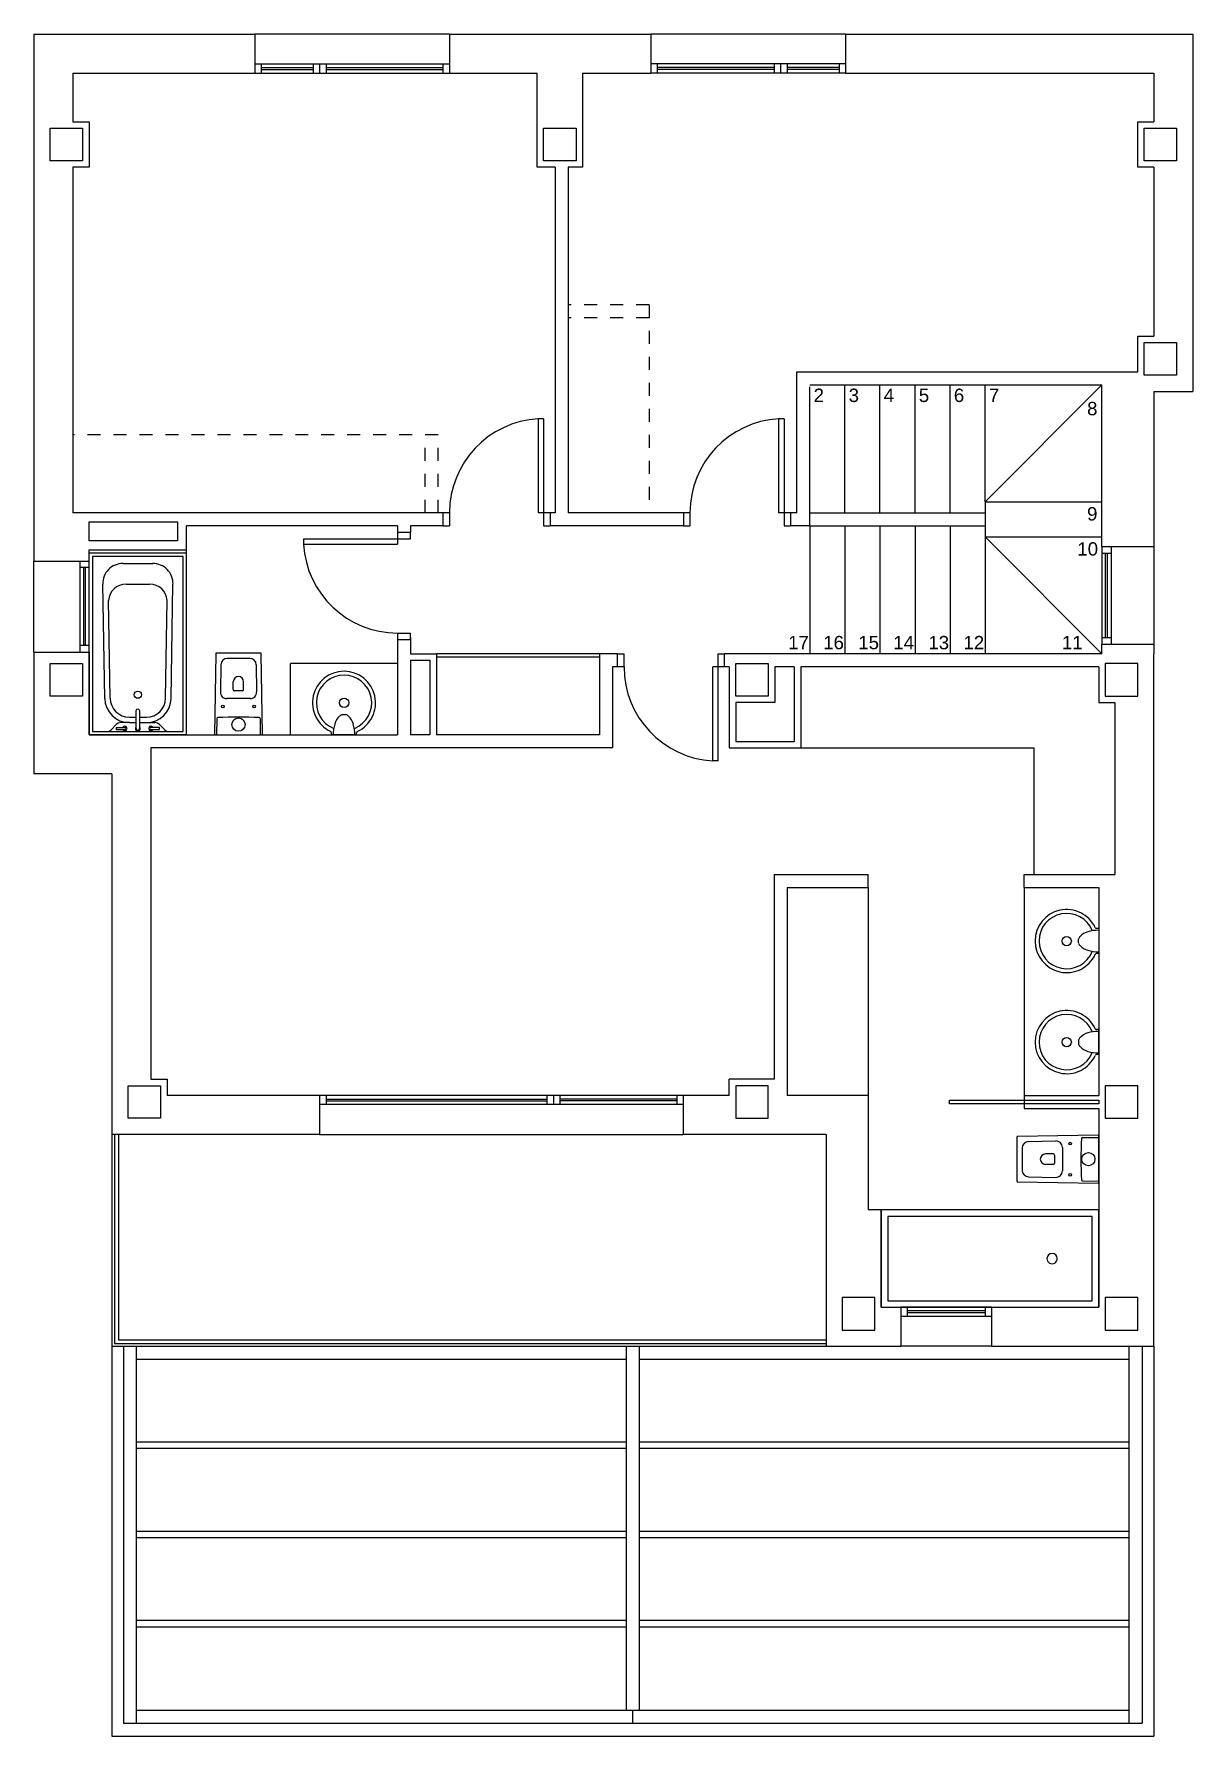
# Model space of a CAD drawing. Header units: millimetres. Extents: x 441156 to 441653, y 4514887 to 4515266.
# Drawn here: x 441313.23 to 441322.15, y 4515079.13 to 4515092.23 of the extents above; entities that cross this region are included whole.
import ezdxf
from ezdxf.enums import TextEntityAlignment as Align

# ---------------------------------------------------------------- set-up
doc = ezdxf.new("R2010")
doc.units = ezdxf.units.MM
doc.linetypes.add('RAYITAS', pattern=[0.375, 0.25, -0.125])
doc.layers.add('01_mono PRIMERA', color=2, linetype='Continuous')
doc.layers.add('01_proyección', color=4, linetype='RAYITAS')
doc.styles.add('NIEVES2', font='sanss___.ttf')

# ---------------------------------------------------------------- blocks, each defined once
blk = doc.blocks.new('A$C07944EAF')
at = {"layer": '01_mono PRIMERA', "color": 254}
for p, q in [((1.407, 13.1), (1.407, 9.043)), ((1.407, 13.1), (3.107, 13.1)), ((3.107, 13.1, 0), (3.107, 12.8, 0)), ((4.607, 13.1, 0), (3.107, 13.1, 0)), ((4.607, 13.1, 0), (4.607, 12.8, 0)), ((4.607, 13.1), (6.157, 13.1, 0)), ((6.157, 13.1, 0), (6.157, 12.8, 0)), ((7.657, 13.1, 0), (6.157, 13.1, 0)), ((7.657, 13.1, 0), (10.332, 13.1)), ((7.657, 13.1, 0), (7.657, 12.8, 0)), ((10.332, 13.1, 0), (10.332, 10.35, 0)), ((3.107, 12.87, 0), (4.607, 12.87, 0)), ((3.157, 12.87, 0), (3.157, 12.8, 0)), ((3.157, 12.842, 0), (3.557, 12.842, 0)), ((3.557, 12.87, 0), (3.557, 12.8, 0)), ((3.607, 12.87, 0), (3.607, 12.8, 0)), ((3.657, 12.87, 0), (3.657, 12.8, 0)), ((3.657, 12.842, 0), (4.557, 12.842, 0)), ((4.557, 12.87, 0), (4.557, 12.8, 0)), ((7.657, 12.87, 0), (6.157, 12.87, 0)), ((6.207, 12.87, 0), (6.207, 12.8, 0)), ((7.107, 12.842, 0), (6.207, 12.842, 0)), ((7.107, 12.87, 0), (7.107, 12.8, 0)), ((7.157, 12.87, 0), (7.157, 12.8, 0)), ((7.207, 12.87, 0), (7.207, 12.8, 0)), ((7.607, 12.842, 0), (7.207, 12.842, 0)), ((7.607, 12.87, 0), (7.607, 12.8, 0)), ((1.707, 12.8, 0), (1.707, 12.425, 0)), ((1.707, 12.8, 0), (3.107, 12.8)), ((3.107, 12.8, 0), (4.607, 12.8, 0)), ((3.157, 12.828, 0), (3.557, 12.828, 0)), ((3.657, 12.828, 0), (4.557, 12.828, 0)), ((4.607, 12.8), (5.282, 12.8)), ((5.632, 12.8), (6.157, 12.8, 0)), ((7.657, 12.8, 0), (6.157, 12.8, 0)), ((7.107, 12.828, 0), (6.207, 12.828, 0)), ((7.607, 12.828, 0), (7.207, 12.828, 0)), ((7.657, 12.8, 0), (10.032, 12.8)), ((10.032, 12.8, 0), (10.032, 12.425, 0)), ((1.707, 12.075), (1.707, 9.415)), ((5.42, 12.075, 0), (5.42, 9.415, 0)), ((5.52, 12.075, 0), (5.52, 9.415, 0)), ((10.032, 12.075, 0), (10.032, 10.775, 0)), ((7.282, 10.5), (9.907, 10.5)), ((7.282, 9.415), (7.282, 10.5)), ((7.382, 10.4), (9.632, 10.4)), ((7.382, 9.315), (7.382, 10.385)), ((7.652, 9.415), (7.652, 10.4)), ((7.922, 9.415), (7.922, 10.4)), ((8.192, 9.415), (8.192, 10.4)), ((8.462, 9.415), (8.462, 10.4)), ((8.732, 9.5), (8.732, 10.4)), ((8.732, 9.5), (9.632, 10.4)), ((9.632, 9.155), (9.632, 10.4)), ((10.032, 10.35, 0), (10.332, 10.35, 0)), ((10.032, 10.35, 0), (10.032, 9.155, 0)), ((5.332, 10.139, 0), (5.291, 10.139, 0)), ((5.291, 10.139, 0), (5.291, 9.415, 0)), ((5.332, 10.139, 0), (5.332, 9.315, 0)), ((7.184, 10.139), (7.142, 10.139)), ((7.142, 10.139), (7.142, 9.415)), ((7.184, 10.139), (7.184, 9.315)), ((8.732, 9.5), (8.732, 8.33)), ((8.732, 9.5), (9.632, 9.5)), ((4.557, 9.415), (1.707, 9.415)), ((4.207, 9.315), (2.582, 9.315)), ((2.582, 9.13, 0), (2.582, 9.315, 0)), ((4.207, 9.315), (4.207, 9.265)), ((4.557, 9.315, 0), (4.307, 9.315, 0)), ((4.307, 9.315), (4.307, 9.265)), ((4.557, 9.415, 0), (4.557, 9.315, 0)), ((4.607, 9.415, 0), (4.557, 9.415, 0)), ((4.557, 9.315, 0), (4.607, 9.315, 0)), ((4.607, 9.415, 0), (4.607, 9.315, 0)), ((5.382, 9.415, 0), (5.291, 9.415, 0)), ((5.332, 9.315, 0), (5.382, 9.315, 0)), ((5.42, 9.415), (5.382, 9.415)), ((5.42, 9.415, 0), (5.382, 9.415, 0)), ((5.382, 9.415, 0), (5.382, 9.315, 0)), ((6.409, 9.315), (5.382, 9.315, 0)), ((6.409, 9.415), (5.52, 9.415)), ((6.409, 9.415), (6.409, 9.315)), ((6.459, 9.415), (6.409, 9.415)), ((6.409, 9.315), (6.459, 9.315)), ((6.459, 9.415), (6.459, 9.315)), ((7.234, 9.415), (7.142, 9.415)), ((7.184, 9.315), (7.234, 9.315)), ((7.282, 9.415), (7.234, 9.415)), ((7.234, 9.415), (7.234, 9.315)), ((7.382, 9.315), (7.234, 9.315)), ((7.382, 9.415), (8.732, 9.415)), ((7.382, 9.315), (7.382, 8.33)), ((7.382, 9.315), (8.732, 9.315)), ((7.652, 9.315), (7.652, 8.33)), ((7.922, 9.315), (7.922, 8.33)), ((8.192, 9.315), (8.192, 8.33)), ((8.462, 9.315), (8.462, 8.33)), ((8.732, 9.315), (8.732, 9.23)), ((3.483, 9.215), (3.483, 9.174)), ((3.483, 9.215), (4.307, 9.215)), ((3.483, 9.174), (4.207, 9.174)), ((4.207, 9.265), (4.307, 9.265)), ((4.207, 9.265), (4.207, 9.174)), ((4.307, 9.215), (4.307, 9.265)), ((8.732, 9.23), (9.632, 9.23)), ((8.732, 9.23), (9.632, 8.33)), ((1.407, 8.343, 0), (1.407, 9.043, 0)), ((1.407, 9.043, 0), (1.832, 9.043, 0)), ((1.762, 8.343, 0), (1.762, 9.043, 0)), ((1.832, 9.043, 0), (1.832, 9.13)), ((1.832, 9.13), (2.582, 9.13, 0)), ((1.832, 7.705), (1.832, 9.105)), ((2.582, 9.105), (1.832, 9.105)), ((1.832, 8.343, 0), (1.832, 9.043, 0)), ((2.556, 9.079), (1.858, 9.079)), ((1.858, 9.079), (1.858, 7.731)), ((2.556, 7.731), (2.556, 9.079)), ((2.582, 9.105, 0), (2.582, 9.13, 0)), ((2.582, 7.705), (2.582, 9.105)), ((9.632, 9.155), (9.632, 8.405)), ((9.632, 9.155), (10.032, 9.155)), ((9.632, 9.105), (9.702, 9.105)), ((9.66, 8.455), (9.66, 9.105)), ((9.674, 8.455), (9.674, 9.105)), ((9.702, 9.155), (9.702, 8.405)), ((10.032, 9.155), (10.032, 8.405)), ((1.832, 8.993, 0), (1.762, 8.993, 0)), ((1.832, 8.993, 0), (1.762, 8.993, 0)), ((1.79, 8.393, 0), (1.79, 8.993, 0)), ((1.804, 8.393, 0), (1.804, 8.993, 0)), ((2.093, 9.025), (2.322, 9.025)), ((1.952, 7.987), (1.937, 8.867)), ((2.117, 8.865), (2.298, 8.865)), ((2.463, 7.987), (2.477, 8.867)), ((1.994, 7.988), (1.982, 8.74)), ((2.421, 7.988), (2.433, 8.74)), ((1.832, 8.393, 0), (1.762, 8.393, 0)), ((4.207, 8.49), (4.207, 8.44)), ((4.207, 8.49), (4.307, 8.49)), ((4.207, 8.455), (4.207, 7.705)), ((4.207, 8.44), (4.307, 8.44)), ((4.307, 8.44), (4.307, 8.49)), ((4.307, 8.455), (4.307, 8.33)), ((9.632, 8.455), (9.702, 8.455)), ((9.632, 8.405), (10.032, 8.405)), ((9.632, 8.33), (9.632, 8.405)), ((10.032, 8.405, 0), (10.032, 8.33, 0)), ((1.407, 8.343), (1.407, 7.405)), ((1.407, 8.343, 0), (1.832, 8.343, 0)), ((1.832, 8.343), (1.832, 7.705)), ((3.069, 8.295), (2.896, 8.295)), ((4.207, 8.255), (3.382, 8.255)), ((3.382, 7.705, 0), (3.382, 8.255)), ((4.307, 8.33), (4.507, 8.33)), ((4.307, 8.28), (4.307, 7.705)), ((4.307, 8.28), (4.307, 7.705)), ((4.307, 8.28), (4.457, 8.28)), ((4.457, 8.28), (4.457, 7.705)), ((5.762, 8.33), (4.507, 8.33)), ((4.507, 8.33), (4.507, 7.705)), ((5.762, 8.305), (4.507, 8.305)), ((5.901, 8.33), (5.762, 8.33)), ((5.762, 8.33, 0), (5.762, 7.705)), ((5.901, 8.23, 0), (5.901, 8.33, 0)), ((5.901, 8.33, 0), (5.951, 8.33, 0)), ((5.951, 8.23, 0), (5.951, 8.33, 0)), ((6.676, 7.506, 0), (6.676, 8.33, 0)), ((6.676, 8.33, 0), (6.726, 8.33, 0)), ((9.632, 8.33), (6.726, 8.33)), ((6.726, 8.23, 0), (6.726, 8.33, 0)), ((10.032, 3), (10.032, 8.33)), ((2.846, 8.246), (2.843, 8.036)), ((3.119, 8.246), (3.122, 8.036)), ((5.901, 8.23, 0), (5.862, 8.23, 0)), ((5.862, 8.23, 0), (5.862, 7.605)), ((5.951, 8.23, 0), (5.901, 8.23, 0)), ((6.726, 8.23, 0), (6.635, 8.23, 0)), ((6.635, 7.506, 0), (6.635, 8.23, 0)), ((6.762, 8.23, 0), (6.726, 8.23, 0)), ((6.762, 8.23, 0), (6.762, 7.605)), ((7.262, 8.23), (7.112, 8.23)), ((7.112, 8.23, 0), (7.112, 7.955, 0)), ((7.262, 8.23), (7.262, 7.655)), ((9.607, 8.23), (7.312, 8.23)), ((7.312, 8.23), (7.312, 7.605)), ((2.942, 8.055), (2.942, 8.115)), ((3.012, 8.045), (2.952, 8.045)), ((3.022, 8.055), (3.022, 8.115)), ((2.194, 7.755), (2.194, 7.893)), ((2.22, 7.893), (2.22, 7.755)), ((3.072, 7.985), (2.893, 7.985)), ((3.78, 7.862), (3.81, 7.862)), ((7.112, 7.955), (6.812, 7.955)), ((6.812, 7.955), (6.812, 7.655)), ((9.732, 7.955), (9.732, 6.63)), ((1.858, 7.731), (2.556, 7.731)), ((2.041, 7.785), (2.001, 7.746)), ((2.041, 7.763), (2.107, 7.763)), ((2.041, 7.763), (2.041, 7.748)), ((2.041, 7.748), (2.107, 7.748)), ((2.142, 7.8), (2.076, 7.8)), ((2.142, 7.842), (2.194, 7.842)), ((2.142, 7.8), (2.194, 7.8)), ((2.22, 7.842), (2.273, 7.842)), ((2.22, 7.8), (2.273, 7.8)), ((2.273, 7.8), (2.339, 7.8)), ((2.373, 7.763), (2.307, 7.763)), ((2.307, 7.748), (2.373, 7.748)), ((2.373, 7.748), (2.373, 7.763)), ((2.374, 7.786), (2.414, 7.746)), ((2.816, 7.832), (2.814, 7.705)), ((3.148, 7.832), (3.15, 7.705)), ((1.832, 7.705), (4.207, 7.705)), ((2.582, 7.705), (1.832, 7.705)), ((2.307, 7.605), (2.307, 5.055)), ((5.862, 7.605), (2.307, 7.605)), ((3.698, 7.707), (3.699, 7.722)), ((3.889, 7.705), (3.701, 7.705)), ((3.891, 7.707), (3.891, 7.722)), ((4.457, 7.705), (4.307, 7.705)), ((5.762, 7.705), (4.507, 7.705)), ((6.762, 7.605), (7.312, 7.605)), ((6.812, 7.655), (7.262, 7.655)), ((7.312, 7.605), (9.107, 7.605, 0)), ((9.107, 7.605, 0), (9.107, 6.63)), ((6.676, 7.506, 0), (6.635, 7.506, 0)), ((2.007, 7.405), (1.407, 7.405)), ((2.007, 7.405), (2.007, 4.63)), ((7.107, 6.63, 0), (7.832, 6.63)), ((7.107, 6.63), (7.107, 5.055)), ((7.832, 6.53, 0), (7.832, 6.63)), ((9.032, 6.63), (9.732, 6.63, 0)), ((9.032, 6.53), (9.032, 6.63)), ((7.207, 6.53), (7.207, 4.93)), ((7.207, 6.53, 0), (7.832, 6.53)), ((7.832, 6.53), (7.832, 4.93)), ((9.032, 6.53), (9.607, 6.53, 0)), ((9.032, 6.53), (9.032, 4.93)), ((9.607, 6.53), (9.607, 4.93)), ((9.605, 6.216), (9.59, 6.215)), ((9.607, 6.213), (9.607, 6.025)), ((9.451, 6.104), (9.45, 6.134)), ((9.605, 6.022), (9.59, 6.023)), ((9.605, 5.438), (9.59, 5.437)), ((9.607, 5.247), (9.607, 5.435)), ((9.451, 5.356), (9.45, 5.326)), ((9.605, 5.245), (9.59, 5.245)), ((7.107, 5.055), (6.762, 5.055)), ((6.762, 4.93, 0), (6.762, 5.055, 0)), ((6.837, 5.055), (6.837, 5.055)), ((3.607, 4.93, 0), (2.432, 4.93, 0)), ((3.607, 4.93, 0), (3.607, 4.63, 0)), ((6.407, 4.93, 0), (3.607, 4.93, 0)), ((6.407, 4.86, 0), (3.607, 4.86, 0)), ((3.657, 4.93, 0), (3.657, 4.86, 0)), ((3.657, 4.902, 0), (5.357, 4.902, 0)), ((3.657, 4.888, 0), (5.357, 4.888, 0)), ((5.357, 4.93, 0), (5.357, 4.86, 0)), ((5.407, 4.93, 0), (5.407, 4.86, 0)), ((5.457, 4.93, 0), (5.457, 4.86, 0)), ((6.357, 4.902, 0), (5.457, 4.902, 0)), ((6.357, 4.888, 0), (5.457, 4.888, 0)), ((6.357, 4.93, 0), (6.357, 4.86, 0)), ((6.762, 4.93, 0), (6.407, 4.93, 0)), ((6.407, 4.93, 0), (6.407, 4.63, 0)), ((7.832, 4.93, 0), (7.207, 4.93, 0)), ((7.832, 4.93), (7.832, 4.05)), ((9.032, 4.93), (9.607, 4.93)), ((9.032, 4.93), (9.032, 4.894)), ((9.032, 4.894), (9.032, 4.866)), ((9.032, 4.866), (9.032, 4.83)), ((9.032, 4.83), (9.607, 4.83)), ((9.607, 4.83), (9.607, 3.3)), ((3.607, 4.63, 0), (2.007, 4.63, 0)), ((2.007, 4.63), (2.007, 3)), ((2.027, 4.63), (2.027, 3.02)), ((2.057, 4.63), (2.057, 3.05)), ((3.607, 4.63, 0), (6.407, 4.63, 0)), ((7.507, 4.63, 0), (6.407, 4.63, 0)), ((7.507, 4.63), (7.507, 3)), ((9.48, 4.606), (9.607, 4.608)), ((9.017, 4.526), (9.017, 4.354)), ((9.066, 4.576), (9.276, 4.58)), ((9.257, 4.48), (9.197, 4.48)), ((9.267, 4.47), (9.267, 4.41)), ((9.327, 4.53), (9.327, 4.35)), ((9.257, 4.4), (9.197, 4.4)), ((9.066, 4.304), (9.276, 4.3)), ((9.48, 4.274), (9.607, 4.272)), ((7.932, 3.3), (8.082, 3.3)), ((8.782, 3.3, 0), (8.082, 3.3, 0)), ((8.082, 3.3, 0), (8.082, 3, 0)), ((8.132, 3.3, 0), (8.132, 3.23, 0)), ((8.732, 3.3, 0), (8.732, 3.23, 0)), ((8.782, 3.3), (9.607, 3.3)), ((8.782, 3.3, 0), (8.782, 3, 0)), ((8.782, 3.23, 0), (8.082, 3.23, 0)), ((8.732, 3.272, 0), (8.132, 3.272, 0)), ((8.732, 3.258, 0), (8.132, 3.258, 0)), ((2.027, 3.02), (7.507, 3.02)), ((2.057, 3.05), (7.507, 3.05)), ((2.007, 3), (7.507, 3)), ((2.007, 3), (2.007, 0)), ((2.097, 3), (2.097, 0.1)), ((2.197, 0.1), (2.197, 3)), ((2.197, 2.9, 0), (5.97, 2.9, 0)), ((5.97, 0.2, 0), (5.97, 3, 0)), ((6.07, 0.2, 0), (6.07, 3, 0)), ((6.07, 2.9, 0), (9.842, 2.9)), ((7.507, 3), (8.082, 3)), ((8.782, 3, 0), (8.082, 3, 0)), ((8.782, 3), (10.032, 3, 0)), ((9.842, 0.1), (9.842, 3)), ((9.942, 3), (9.942, 0.1)), ((10.032, 3), (10.032, 0)), ((5.97, 2.263, 0), (2.197, 2.263, 0)), ((9.842, 2.263), (6.07, 2.263, 0)), ((5.97, 2.213, 0), (2.197, 2.213, 0)), ((9.842, 2.213), (6.07, 2.213, 0)), ((5.97, 1.575, 0), (2.197, 1.575, 0)), ((9.842, 1.575), (6.07, 1.575, 0)), ((5.97, 1.525, 0), (2.197, 1.525, 0)), ((9.842, 1.525), (6.07, 1.525, 0)), ((5.97, 0.888, 0), (2.197, 0.888, 0)), ((5.97, 0.838, 0), (2.197, 0.838, 0)), ((9.842, 0.888), (6.07, 0.888, 0)), ((9.842, 0.838), (6.07, 0.838, 0)), ((2.197, 0.2, 0), (9.842, 0.2)), ((6.02, 0.1, 0), (6.02, 0.2, 0)), ((6.02, 0.1, 0), (6.02, 0.2, 0)), ((2.007, 0, 0), (10.032, 0)), ((2.097, 0.1, 0), (9.942, 0.1))]:
    blk.add_line(p, q, dxfattribs=at)
at = {"layer": '01_mono PRIMERA', "color": 254, "elevation": 0}
for points in [[(5.42, 12.075), (5.282, 12.075), (5.282, 12.8), (5.282, 12.8)], [(5.632, 12.8), (5.632, 12.8), (5.632, 12.075), (5.52, 12.075)]]:
    blk.add_lwpolyline(points, dxfattribs=at)
at = {"layer": '01_mono PRIMERA', "color": 254}
for points in [[(1.782, 12.125), (1.532, 12.125), (1.532, 12.375), (1.782, 12.375), (1.782, 12.125)], [(5.582, 12.125), (5.332, 12.125), (5.332, 12.375), (5.582, 12.375), (5.582, 12.125)], [(9.957, 12.375), (10.207, 12.375), (10.207, 12.125), (9.957, 12.125), (9.957, 12.375)], [(9.957, 10.725), (10.207, 10.725), (10.207, 10.475), (9.957, 10.475), (9.957, 10.725)], [(1.832, 9.345), (2.512, 9.345), (2.512, 9.2), (1.832, 9.2)], [(1.782, 8.005), (1.532, 8.005), (1.532, 8.255), (1.782, 8.255), (1.782, 8.005)], [(7.062, 8.005), (6.812, 8.005), (6.812, 8.255), (7.062, 8.255), (7.062, 8.005)], [(9.657, 8.005), (9.907, 8.005), (9.907, 8.255), (9.657, 8.255), (9.657, 8.005)], [(2.382, 4.755), (2.132, 4.755), (2.132, 5.005), (2.382, 5.005), (2.382, 4.755)], [(6.812, 4.755), (7.062, 4.755), (7.062, 5.005), (6.812, 5.005), (6.812, 4.755)], [(9.657, 4.755), (9.907, 4.755), (9.907, 5.005), (9.657, 5.005), (9.657, 4.755)], [(8.457, 4.894), (9.607, 4.894), (9.607, 4.866), (8.457, 4.866)], [(9.607, 4.05), (7.932, 4.05), (7.932, 3.3), (9.607, 3.3)], [(9.557, 4), (7.982, 4), (7.982, 3.35), (9.557, 3.35)], [(7.632, 3.125), (7.882, 3.125), (7.882, 3.375), (7.632, 3.375), (7.632, 3.125)], [(9.657, 3.125), (9.907, 3.125), (9.907, 3.375), (9.657, 3.375), (9.657, 3.125)]]:
    blk.add_lwpolyline(points, close=True, dxfattribs=at)
for points in [[(1.707, 12.425), (1.832, 12.425), (1.832, 12.075)], [(10.032, 12.075), (9.907, 12.075), (9.907, 12.425), (10.032, 12.425)], [(1.832, 12.075), (1.707, 12.075)], [(9.907, 10.5), (9.907, 10.775), (10.032, 10.775)], [(9.607, 8.23), (9.607, 7.955)], [(9.607, 7.955), (9.732, 7.955)], [(2.307, 5.055), (2.432, 5.055), (2.432, 4.93)], [(7.932, 3.3), (7.932, 4.05), (7.832, 4.05)]]:
    blk.add_lwpolyline(points, dxfattribs=at)
at = {"layer": '01_mono PRIMERA', "color": 254, "flags": 128}
for points in [[(3.163, 7.705, 0.414214), (3.167, 7.709), (3.167, 7.71), (3.157, 8.331, 0.436396), (3.153, 8.335), (2.811, 8.335, 0.436396), (2.807, 8.331), (2.797, 7.71), (2.797, 7.709, 0.414214), (2.801, 7.705)], [(9.607, 4.621, 0.414214), (9.603, 4.625), (9.602, 4.625), (8.982, 4.615, 0.436396), (8.977, 4.611), (8.977, 4.269, 0.436396), (8.982, 4.265), (9.602, 4.255), (9.603, 4.255, 0.414214), (9.607, 4.259)]]:
    blk.add_lwpolyline(points, format="xyb", close=True, dxfattribs=at)
at = {"layer": '01_mono PRIMERA', "color": 254}
for centre, radius in [((2.207, 8.015), 0.0275), ((2.862, 7.925), 0.01), ((3.102, 7.925), 0.01), ((3.795, 7.953), 0.036), ((2.982, 7.785), 0.051), ((9.36, 6.119), 0.036), ((9.36, 5.341), 0.036), ((9.387, 4.56), 0.01), ((9.527, 4.44), 0.051), ((9.387, 4.32), 0.01)]:
    blk.add_circle(centre, radius, dxfattribs=at)
for centre, radius, start, end in [((5.332, 9.415, 0), 0.725, 93.2758, 180), ((7.184, 9.415), 0.725, 93.2758, 180), ((4.207, 9.215), 0.725, 183.2758, 270), ((2.091, 8.871), 0.154, 89.317, 181.6763), ((2.324, 8.871), 0.154, 358.3237, 90.683), ((2.114, 8.733), 0.132, 88.598, 177.0747), ((2.301, 8.733), 0.132, 2.9253, 91.402), ((2.896, 8.245), 0.05, 90, 179.076), ((3.069, 8.245), 0.05, 0.924, 90), ((2.982, 8.115), 0.04, 0, 180), ((3.795, 7.953), 0.243, 294.8749, 245.1251), ((3.795, 7.953), 0.213, 292.0656, 248.0564), ((6.676, 8.23, 0), 0.725, 180, 266.7242), ((2.893, 8.035), 0.05, 179.076, 270), ((2.952, 8.055), 0.01, 180, 270), ((3.012, 8.055), 0.01, 270, 0), ((3.072, 8.035), 0.05, 270, 0.924), ((2.142, 7.99), 0.19, 180.9132, 270), ((2.142, 7.99), 0.148, 180.8545, 270), ((2.273, 7.99), 0.148, 270, 359.079), ((2.273, 7.99), 0.19, 270, 359.0249), ((3.795, 7.814), 0.0498, 107.9532, 134.3044), ((3.795, 7.814), 0.0498, 45.6956, 72.5904), ((1.966, 7.781), 0.05, 270, 314.9968), ((2.076, 7.75), 0.05, 90, 135), ((2.107, 7.755), 0.017, 206.179, 153.821), ((2.107, 7.755), 0.0075, 270, 90), ((2.207, 7.755), 0.019, 133.1736, 46.8264), ((2.207, 7.755), 0.013, 180, 0), ((2.307, 7.755), 0.017, 26.179, 333.821), ((2.307, 7.755), 0.0075, 90, 270), ((2.339, 7.75), 0.05, 45.1537, 90), ((2.449, 7.781), 0.05, 224.9908, 270), ((2.823, 7.832), 0.007, 93.0641, 179.076), ((2.982, 4.861), 2.982, 86.9359, 93.0641), ((3.141, 7.832), 0.007, 0.924, 86.9359), ((3.686, 7.721), 0.0128, 3.786, 59.4709), ((3.991, 7.708), 0.279, 163.1835, 180.617), ((3.86, 7.747), 0.143, 134.3044, 163.1835), ((3.73, 7.747), 0.143, 16.8165, 45.6956), ((3.599, 7.708), 0.279, 359.383, 16.8165), ((3.904, 7.721), 0.0128, 120.5291, 176.214), ((3.701, 7.708), 0.0027, 186.6841, 270), ((3.889, 7.708), 0.0027, 270, 353.3159), ((9.36, 6.119), 0.243, 24.8749, 335.1251), ((9.36, 6.119), 0.213, 22.0656, 338.0564), ((9.565, 6.054), 0.143, 106.8165, 135.6956), ((9.604, 5.923), 0.279, 89.383, 106.8165), ((9.591, 6.228), 0.0128, 210.5291, 266.214), ((9.605, 6.213), 0.0027, 360, 83.3159), ((9.498, 6.119), 0.0498, 135.6956, 162.5904), ((9.498, 6.119), 0.0498, 197.9532, 224.3044), ((9.565, 6.185), 0.143, 224.3044, 253.1835), ((9.604, 6.315), 0.279, 253.1835, 270.617), ((9.591, 6.01), 0.0128, 93.786, 149.4709), ((9.605, 6.025), 0.0027, 276.6841, 360), ((9.36, 5.341), 0.243, 24.8749, 335.1251), ((9.36, 5.341), 0.213, 21.9436, 337.9344), ((9.498, 5.341), 0.0498, 135.6956, 162.0468), ((9.565, 5.276), 0.143, 106.8165, 135.6956), ((9.604, 5.145), 0.279, 89.383, 106.8165), ((9.591, 5.45), 0.0128, 210.5291, 266.214), ((9.605, 5.435), 0.0027, 0, 83.3159), ((9.498, 5.341), 0.0498, 197.4096, 224.3044), ((9.565, 5.406), 0.143, 224.3044, 253.1835), ((9.604, 5.537), 0.279, 253.1835, 270.617), ((9.591, 5.233), 0.0128, 93.786, 149.4709), ((9.605, 5.247), 0.0027, 276.6841, 0), ((12.452, 4.44), 2.982, 176.9359, 183.0641), ((9.481, 4.599), 0.007, 90.924, 176.9359), ((9.067, 4.526), 0.05, 90.924, 180), ((9.197, 4.44), 0.04, 90, 270), ((9.257, 4.47), 0.01, 0, 90), ((9.277, 4.53), 0.05, 0, 90.924), ((9.067, 4.354), 0.05, 180, 269.076), ((9.257, 4.41), 0.01, 270, 0), ((9.277, 4.35), 0.05, 269.076, 0), ((9.481, 4.281), 0.007, 183.0641, 269.076), ((9.248, 3.675), 0.04, 0.0137, 180.0137), ((9.248, 3.675), 0.04, 180.0137, 0.0137)]:
    blk.add_arc(centre, radius, start, end, dxfattribs=at)
at = {"layer": '01_mono PRIMERA', "color": 254, "extrusion": (0, 0, -1)}
blk.add_ellipse((2.207, 7.893), major_axis=(-0.013, 0), ratio=0.955769, start_param=0, end_param=3.141593, dxfattribs=at)
at = {"layer": '01_proyección', "color": 120, "ltscale": 0.25}
for p, q in [((6.145, 11.015, 0), (5.52, 11.015, 0)), ((6.145, 11.015, 0), (6.145, 9.415, 0)), ((6.145, 10.915, 0), (5.52, 10.915, 0)), ((4.52, 10.015), (1.707, 10.015)), ((4.42, 9.415, 0), (4.42, 10.015, 0)), ((4.52, 9.415, 0), (4.52, 10.015, 0))]:
    blk.add_line(p, q, dxfattribs=at)
at = {"layer": '01_mono PRIMERA', "color": 254, "style": 'NIEVES2'}
for s, height, p in [('2', 0.103, (7.451, 10.268, 0)), ('3', 0.103, (7.721, 10.268, 0)), ('4', 0.103, (7.991, 10.268, 0)), ('5', 0.103, (8.261, 10.268, 0)), ('6', 0.103, (8.531, 10.268, 0)), ('7', 0.103, (8.801, 10.268, 0)), ('8', 0.103, (9.557, 10.166, 0)), ('9', 0.103, (9.557, 9.356, 0)), ('10', 0.1026, (9.522, 9.086, 0)), ('17', 0.1026, (7.295, 8.365, 0)), ('16', 0.1026, (7.565, 8.365, 0)), ('15', 0.1026, (7.835, 8.365, 0)), ('14', 0.1026, (8.105, 8.365, 0)), ('13', 0.1026, (8.375, 8.365, 0)), ('12', 0.1026, (8.645, 8.365, 0)), ('11', 0.1026, (9.403, 8.365, 0))]:
    blk.add_text(s, height=height, dxfattribs=at).set_placement(p, align=Align.CENTER)

msp = doc.modelspace()

# ---------------------------------------------------------------- block references
at = {"layer": '01_mono PRIMERA'}
msp.add_blockref('A$C07944EAF', (441311.819, 4515079.131), dxfattribs=at)

doc.saveas('drawing.dxf')
